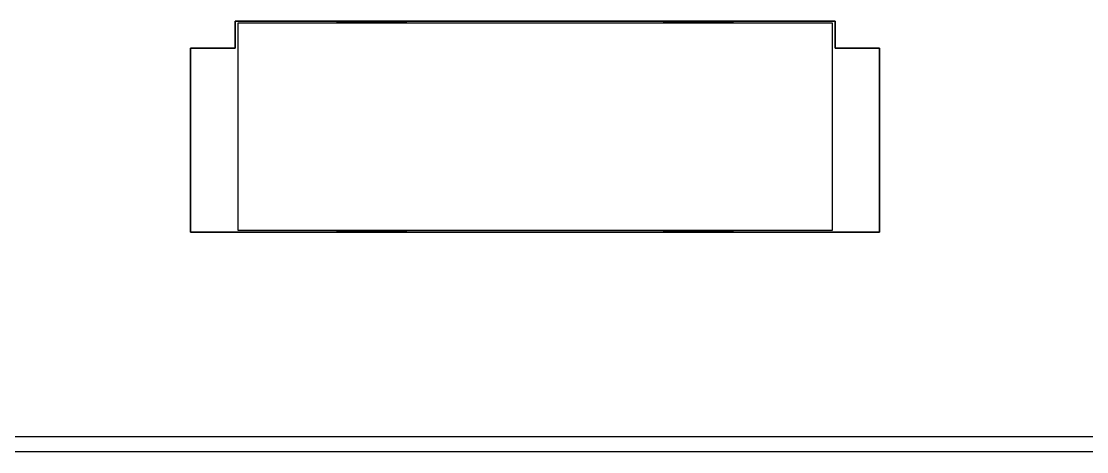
# Model space of a CAD drawing. Header units: inches. Extents: x 0 to 92454, y -34894 to 11.
# Drawn here: x 3.659 to 5.072, y 1.295 to 1.866 of the extents above; entities that cross this region are included whole.
import ezdxf

# ---------------------------------------------------------------- set-up
doc = ezdxf.new("R2010")
doc.units = ezdxf.units.IN
doc.header["$MEASUREMENT"] = 0

# ---------------------------------------------------------------- blocks, each defined once
blk = doc.blocks.new('2023_07_21_11_46_31_0481')
at = {"color": 7}
for p, q in [((100.15, 47.4, 152), (120.35, 47.4, 152)), ((100.15, 46.5, 152), (100.15, 47.4, 152)), ((120.35, 47.4, 150.8), (100.15, 47.4, 150.8)), ((100.15, 47.4, 150.8), (100.15, 46.5, 150.8)), ((105.542, 47.4, 151.004), (103.958, 47.4, 151.004)), ((103.958, 47.4, 151.596), (105.542, 47.4, 151.596)), ((116.542, 47.4, 151.004), (114.958, 47.4, 151.004)), ((114.958, 47.4, 151.596), (116.542, 47.4, 151.596)), ((120.35, 47.4, 152), (120.35, 46.5, 152)), ((120.35, 46.5, 150.8), (120.35, 47.4, 150.8)), ((100.25, 47.35, 151.8), (120.25, 47.35, 151.8)), ((100.25, 40.35, 151.8), (100.25, 47.35, 151.8)), ((100.25, 40.35, 150.8), (100.25, 47.35, 150.8)), ((100.25, 47.35, 150.8), (120.25, 47.35, 150.8)), ((103.958, 47.35, 151), (105.542, 47.35, 151)), ((105.542, 47.35, 151.6), (103.958, 47.35, 151.6)), ((114.958, 47.35, 151), (116.542, 47.35, 151)), ((116.542, 47.35, 151.6), (114.958, 47.35, 151.6)), ((120.25, 47.35, 151.8), (120.25, 40.35, 151.8)), ((120.25, 47.35, 150.8), (120.25, 40.35, 150.8)), ((98.65, 40.3, 152), (98.65, 46.5, 152)), ((98.65, 46.5, 152), (100.15, 46.5, 152)), ((100.15, 46.5, 150.8), (98.65, 46.5, 150.8)), ((98.65, 46.5, 150.8), (98.65, 40.3, 150.8)), ((120.35, 46.5, 152), (121.85, 46.5, 152)), ((121.85, 46.5, 150.8), (120.35, 46.5, 150.8)), ((121.85, 46.5, 152), (121.85, 40.3, 152)), ((121.85, 40.3, 150.8), (121.85, 46.5, 150.8)), ((121.85, 40.3, 152), (98.65, 40.3, 152)), ((98.65, 40.3, 150.8), (121.85, 40.3, 150.8)), ((120.25, 40.35, 151.8), (100.25, 40.35, 151.8)), ((120.25, 40.35, 150.8), (100.25, 40.35, 150.8)), ((105.542, 40.35, 151), (103.958, 40.35, 151)), ((103.958, 40.35, 151.6), (105.542, 40.35, 151.6)), ((103.958, 40.3, 151.004), (105.542, 40.3, 151.004)), ((105.542, 40.3, 151.596), (103.958, 40.3, 151.596)), ((116.542, 40.35, 151), (114.958, 40.35, 151)), ((114.958, 40.35, 151.6), (116.542, 40.35, 151.6)), ((114.958, 40.3, 151.004), (116.542, 40.3, 151.004)), ((116.542, 40.3, 151.596), (114.958, 40.3, 151.596)), ((168.5, 33.4, 142), (53, 33.4, 142)), ((169.641, 33.4, 152), (54.168, 33.4, 152)), ((170, 32.9, 152), (45.2, 32.9, 152)), ((168.5, 32.9, 142), (50.533, 32.9, 142))]:
    blk.add_line(p, q, dxfattribs=at)
at = {"color": 7, "extrusion": (0, -1, 0)}
for p, q in [((120.35, 47.4, 150.8), (100.15, 47.4, 150.8)), ((100.15, 47.4, 152), (120.35, 47.4, 152)), ((100.15, 47.4, 152), (100.15, 47.4, 150.8)), ((103.958, 47.4, 151.596), (105.542, 47.4, 151.596)), ((105.542, 47.4, 151.004), (103.958, 47.4, 151.004)), ((114.958, 47.4, 151.596), (116.542, 47.4, 151.596)), ((116.542, 47.4, 151.004), (114.958, 47.4, 151.004)), ((120.35, 47.4, 152), (120.35, 47.4, 150.8)), ((100.15, 46.5, 150.8), (98.65, 46.5, 150.8)), ((98.65, 46.5, 152), (100.15, 46.5, 152)), ((98.65, 46.5, 152), (98.65, 46.5, 150.8)), ((100.15, 46.5, 152), (100.15, 46.5, 150.8)), ((121.85, 46.5, 150.8), (120.35, 46.5, 150.8)), ((120.35, 46.5, 152), (121.85, 46.5, 152)), ((120.35, 46.5, 152), (120.35, 46.5, 150.8)), ((121.85, 46.5, 152), (121.85, 46.5, 150.8)), ((120.25, 40.35, 151.8), (100.25, 40.35, 151.8)), ((100.25, 40.35, 150.8), (100.25, 40.35, 151.8)), ((120.25, 40.35, 150.8), (100.25, 40.35, 150.8)), ((105.542, 40.35, 151), (103.958, 40.35, 151)), ((103.958, 40.35, 151.6), (105.542, 40.35, 151.6)), ((116.542, 40.35, 151), (114.958, 40.35, 151)), ((114.958, 40.35, 151.6), (116.542, 40.35, 151.6)), ((120.25, 40.35, 150.8), (120.25, 40.35, 151.8)), ((168.5, 33.4, 142), (53, 33.4, 142)), ((169.641, 33.4, 152), (54.168, 33.4, 152))]:
    blk.add_line(p, q, dxfattribs=at)
at = {"color": 7, "extrusion": (1, 0, 0)}
for p, q in [((100.15, 47.4, 150.8), (100.15, 46.5, 150.8)), ((100.15, 47.4, 152), (100.15, 47.4, 150.8)), ((100.15, 46.5, 152), (100.15, 47.4, 152)), ((120.25, 47.35, 151.8), (120.25, 40.35, 151.8)), ((120.25, 47.35, 150.8), (120.25, 40.35, 150.8)), ((120.25, 47.35, 150.8), (120.25, 47.35, 151.8)), ((98.65, 46.5, 150.8), (98.65, 40.3, 150.8)), ((98.65, 46.5, 152), (98.65, 46.5, 150.8)), ((98.65, 40.3, 152), (98.65, 46.5, 152)), ((100.15, 46.5, 152), (100.15, 46.5, 150.8)), ((98.65, 40.3, 152), (98.65, 40.3, 150.8)), ((120.25, 40.35, 150.8), (120.25, 40.35, 151.8))]:
    blk.add_line(p, q, dxfattribs=at)
at = {"color": 7, "extrusion": (-1, 0, 0)}
for p, q in [((120.35, 46.5, 150.8), (120.35, 47.4, 150.8)), ((120.35, 47.4, 152), (120.35, 46.5, 152)), ((120.35, 47.4, 152), (120.35, 47.4, 150.8)), ((100.25, 40.35, 151.8), (100.25, 47.35, 151.8)), ((100.25, 47.35, 150.8), (100.25, 47.35, 151.8)), ((100.25, 40.35, 150.8), (100.25, 47.35, 150.8)), ((120.35, 46.5, 152), (120.35, 46.5, 150.8)), ((121.85, 40.3, 150.8), (121.85, 46.5, 150.8)), ((121.85, 46.5, 152), (121.85, 40.3, 152)), ((121.85, 46.5, 152), (121.85, 46.5, 150.8)), ((100.25, 40.35, 150.8), (100.25, 40.35, 151.8)), ((121.85, 40.3, 152), (121.85, 40.3, 150.8))]:
    blk.add_line(p, q, dxfattribs=at)
at = {"color": 7, "extrusion": (0, 1, 0)}
for p, q in [((100.25, 47.35, 151.8), (120.25, 47.35, 151.8)), ((100.25, 47.35, 150.8), (120.25, 47.35, 150.8)), ((100.25, 47.35, 150.8), (100.25, 47.35, 151.8)), ((103.958, 47.35, 151), (105.542, 47.35, 151)), ((105.542, 47.35, 151.6), (103.958, 47.35, 151.6)), ((114.958, 47.35, 151), (116.542, 47.35, 151)), ((116.542, 47.35, 151.6), (114.958, 47.35, 151.6)), ((120.25, 47.35, 150.8), (120.25, 47.35, 151.8)), ((98.65, 40.3, 150.8), (121.85, 40.3, 150.8)), ((98.65, 40.3, 152), (98.65, 40.3, 150.8)), ((121.85, 40.3, 152), (98.65, 40.3, 152)), ((105.542, 40.3, 151.596), (103.958, 40.3, 151.596)), ((103.958, 40.3, 151.004), (105.542, 40.3, 151.004)), ((116.542, 40.3, 151.596), (114.958, 40.3, 151.596)), ((114.958, 40.3, 151.004), (116.542, 40.3, 151.004)), ((121.85, 40.3, 152), (121.85, 40.3, 150.8)), ((170, 32.9, 152), (45.2, 32.9, 152)), ((168.5, 32.9, 142), (50.533, 32.9, 142))]:
    blk.add_line(p, q, dxfattribs=at)
at = {"color": 7, "extrusion": (1, 0, 0)}
for centre, start, end in [((47.35, 151.3, 103.958), 270, 279.5969), ((47.35, 151.3, 103.958), 80.4031, 90), ((47.35, 151.3, 103.958), 270, 279.5969), ((47.35, 151.3, 103.958), 80.4031, 90), ((47.35, 151.3, 105.542), 270, 279.5969), ((47.35, 151.3, 105.542), 80.4031, 90), ((47.35, 151.3, 105.542), 80.4031, 90), ((47.35, 151.3, 105.542), 270, 279.5969), ((47.35, 151.3, 114.958), 270, 279.5969), ((47.35, 151.3, 114.958), 80.4031, 90), ((47.35, 151.3, 114.958), 270, 279.5969), ((47.35, 151.3, 114.958), 80.4031, 90), ((47.35, 151.3, 116.542), 270, 279.5969), ((47.35, 151.3, 116.542), 80.4031, 90), ((47.35, 151.3, 116.542), 80.4031, 90), ((47.35, 151.3, 116.542), 270, 279.5969)]:
    blk.add_arc(centre, 0.3, start, end, dxfattribs=at)
at = {"color": 7, "extrusion": (0, -1, 0)}
for centre, start, end in [((103.958, 151.408, -47.35), 195.3505, 270), ((103.958, 151.192, -47.35), 90, 164.6495), ((105.542, 151.192, -47.35), 15.3505, 90), ((105.542, 151.408, -47.35), 270, 344.6495), ((114.958, 151.408, -47.35), 195.3505, 270), ((114.958, 151.192, -47.35), 90, 164.6495), ((116.542, 151.192, -47.35), 15.3505, 90), ((116.542, 151.408, -47.35), 270, 344.6495), ((103.958, 151.408, -40.35), 195.3505, 270), ((103.958, 151.192, -40.35), 90, 164.6495), ((105.542, 151.192, -40.35), 15.3505, 90), ((105.542, 151.408, -40.35), 270, 344.6495), ((114.958, 151.408, -40.35), 195.3505, 270), ((114.958, 151.192, -40.35), 90, 164.6495), ((116.542, 151.192, -40.35), 15.3505, 90), ((116.542, 151.408, -40.35), 270, 344.6495)]:
    blk.add_arc(centre, 0.408, start, end, dxfattribs=at)
at = {"color": 7, "extrusion": (0, 1, 0)}
for centre, start, end in [((-103.958, 151.192, 47.35), 15.3505, 90), ((-103.958, 151.408, 47.35), 270, 344.6495), ((-105.542, 151.408, 47.35), 195.3505, 270), ((-105.542, 151.192, 47.35), 90, 164.6495), ((-114.958, 151.192, 47.35), 15.3505, 90), ((-114.958, 151.408, 47.35), 270, 344.6495), ((-116.542, 151.408, 47.35), 195.3505, 270), ((-116.542, 151.192, 47.35), 90, 164.6495), ((-103.958, 151.192, 40.35), 15.3505, 90), ((-103.958, 151.408, 40.35), 270, 344.6495), ((-105.542, 151.408, 40.35), 195.3505, 270), ((-105.542, 151.192, 40.35), 90, 164.6495), ((-114.958, 151.192, 40.35), 15.3505, 90), ((-114.958, 151.408, 40.35), 270, 344.6495), ((-116.542, 151.408, 40.35), 195.3505, 270), ((-116.542, 151.192, 40.35), 90, 164.6495)]:
    blk.add_arc(centre, 0.408, start, end, dxfattribs=at)
at = {"color": 7, "extrusion": (-1, 0, 0)}
for centre, start, end in [((-40.35, 151.3, -103.958), 270, 279.5917), ((-40.35, 151.3, -103.958), 80.4083, 90), ((-40.35, 151.3, -103.958), 80.4083, 90), ((-40.35, 151.3, -103.958), 270, 279.5917), ((-40.35, 151.3, -105.542), 270, 279.5917), ((-40.35, 151.3, -105.542), 80.4083, 90), ((-40.35, 151.3, -105.542), 270, 279.5917), ((-40.35, 151.3, -105.542), 80.4083, 90), ((-40.35, 151.3, -114.958), 270, 279.5917), ((-40.35, 151.3, -114.958), 80.4083, 90), ((-40.35, 151.3, -114.958), 80.4083, 90), ((-40.35, 151.3, -114.958), 270, 279.5917), ((-40.35, 151.3, -116.542), 270, 279.5917), ((-40.35, 151.3, -116.542), 80.4083, 90), ((-40.35, 151.3, -116.542), 270, 279.5917), ((-40.35, 151.3, -116.542), 80.4083, 90)]:
    blk.add_arc(centre, 0.3, start, end, dxfattribs=at)
at = {"color": 7}
for points, knots in [([(103.958, 47.4, 151.004), (103.918, 47.4, 151.004), (103.871, 47.4, 151.012), (103.795, 47.4, 151.036), (103.753, 47.4, 151.058), (103.689, 47.4, 151.105), (103.655, 47.4, 151.139), (103.621, 47.4, 151.187), (103.61, 47.4, 151.207), (103.591, 47.4, 151.247), (103.582, 47.4, 151.275), (103.582, 47.4, 151.3), (103.582, 47.4, 151.325), (103.591, 47.4, 151.353), (103.61, 47.4, 151.393), (103.621, 47.4, 151.413), (103.655, 47.4, 151.461), (103.689, 47.4, 151.495), (103.753, 47.4, 151.542), (103.795, 47.4, 151.564), (103.871, 47.4, 151.588), (103.918, 47.4, 151.596), (103.958, 47.4, 151.596)], [-0.04898331, -0.04898331, -0.04898331, -0.04898331, -0.03703615, -0.03703615, -0.02506072, -0.02506072, -0.01319316, -0.01319316, -0.00745533, -0.00745533, 0, 0, 0, 0.00745533, 0.00745533, 0.01319316, 0.01319316, 0.02506072, 0.02506072, 0.03703615, 0.03703615, 0.04898331, 0.04898331, 0.04898331, 0.04898331]), ([(103.958, 47.4, 151.004), (103.918, 47.4, 151.004), (103.871, 47.4, 151.012), (103.795, 47.4, 151.036), (103.753, 47.4, 151.058), (103.689, 47.4, 151.105), (103.655, 47.4, 151.139), (103.621, 47.4, 151.187), (103.61, 47.4, 151.207), (103.591, 47.4, 151.247), (103.582, 47.4, 151.275), (103.582, 47.4, 151.3), (103.582, 47.4, 151.325), (103.591, 47.4, 151.353), (103.61, 47.4, 151.393), (103.621, 47.4, 151.413), (103.655, 47.4, 151.461), (103.689, 47.4, 151.495), (103.753, 47.4, 151.542), (103.795, 47.4, 151.564), (103.871, 47.4, 151.588), (103.918, 47.4, 151.596), (103.958, 47.4, 151.596)], [-0.04898331, -0.04898331, -0.04898331, -0.04898331, -0.03703615, -0.03703615, -0.02506072, -0.02506072, -0.01319316, -0.01319316, -0.00745533, -0.00745533, 0, 0, 0, 0.00745533, 0.00745533, 0.01319316, 0.01319316, 0.02506072, 0.02506072, 0.03703615, 0.03703615, 0.04898331, 0.04898331, 0.04898331, 0.04898331]), ([(105.542, 47.4, 151.596), (105.582, 47.4, 151.596), (105.629, 47.4, 151.588), (105.705, 47.4, 151.564), (105.747, 47.4, 151.542), (105.811, 47.4, 151.495), (105.845, 47.4, 151.461), (105.879, 47.4, 151.413), (105.89, 47.4, 151.393), (105.909, 47.4, 151.353), (105.918, 47.4, 151.325), (105.918, 47.4, 151.275), (105.909, 47.4, 151.247), (105.89, 47.4, 151.207), (105.879, 47.4, 151.187), (105.845, 47.4, 151.139), (105.811, 47.4, 151.105), (105.747, 47.4, 151.058), (105.705, 47.4, 151.036), (105.629, 47.4, 151.012), (105.582, 47.4, 151.004), (105.542, 47.4, 151.004)], [-0.14694993, -0.14694993, -0.14694993, -0.14694993, -0.13500277, -0.13500277, -0.12302734, -0.12302734, -0.11115978, -0.11115978, -0.10542195, -0.10542195, -0.09796662, -0.09796662, -0.09051129, -0.09051129, -0.08477346, -0.08477346, -0.0729059, -0.0729059, -0.06093047, -0.06093047, -0.04898331, -0.04898331, -0.04898331, -0.04898331]), ([(105.542, 47.4, 151.596), (105.582, 47.4, 151.596), (105.629, 47.4, 151.588), (105.705, 47.4, 151.564), (105.747, 47.4, 151.542), (105.811, 47.4, 151.495), (105.845, 47.4, 151.461), (105.879, 47.4, 151.413), (105.89, 47.4, 151.393), (105.909, 47.4, 151.353), (105.918, 47.4, 151.325), (105.918, 47.4, 151.275), (105.909, 47.4, 151.247), (105.89, 47.4, 151.207), (105.879, 47.4, 151.187), (105.845, 47.4, 151.139), (105.811, 47.4, 151.105), (105.747, 47.4, 151.058), (105.705, 47.4, 151.036), (105.629, 47.4, 151.012), (105.582, 47.4, 151.004), (105.542, 47.4, 151.004)], [-0.14694993, -0.14694993, -0.14694993, -0.14694993, -0.13500277, -0.13500277, -0.12302734, -0.12302734, -0.11115978, -0.11115978, -0.10542195, -0.10542195, -0.09796662, -0.09796662, -0.09051129, -0.09051129, -0.08477346, -0.08477346, -0.0729059, -0.0729059, -0.06093047, -0.06093047, -0.04898331, -0.04898331, -0.04898331, -0.04898331]), ([(114.958, 47.4, 151.004), (114.918, 47.4, 151.004), (114.871, 47.4, 151.012), (114.795, 47.4, 151.036), (114.753, 47.4, 151.058), (114.689, 47.4, 151.105), (114.655, 47.4, 151.139), (114.621, 47.4, 151.187), (114.61, 47.4, 151.207), (114.591, 47.4, 151.247), (114.582, 47.4, 151.275), (114.582, 47.4, 151.3), (114.582, 47.4, 151.325), (114.591, 47.4, 151.353), (114.61, 47.4, 151.393), (114.621, 47.4, 151.413), (114.655, 47.4, 151.461), (114.689, 47.4, 151.495), (114.753, 47.4, 151.542), (114.795, 47.4, 151.564), (114.871, 47.4, 151.588), (114.918, 47.4, 151.596), (114.958, 47.4, 151.596)], [-0.04898331, -0.04898331, -0.04898331, -0.04898331, -0.03703615, -0.03703615, -0.02506072, -0.02506072, -0.01319316, -0.01319316, -0.00745533, -0.00745533, 0, 0, 0, 0.00745533, 0.00745533, 0.01319316, 0.01319316, 0.02506072, 0.02506072, 0.03703615, 0.03703615, 0.04898331, 0.04898331, 0.04898331, 0.04898331]), ([(114.958, 47.4, 151.004), (114.918, 47.4, 151.004), (114.871, 47.4, 151.012), (114.795, 47.4, 151.036), (114.753, 47.4, 151.058), (114.689, 47.4, 151.105), (114.655, 47.4, 151.139), (114.621, 47.4, 151.187), (114.61, 47.4, 151.207), (114.591, 47.4, 151.247), (114.582, 47.4, 151.275), (114.582, 47.4, 151.3), (114.582, 47.4, 151.325), (114.591, 47.4, 151.353), (114.61, 47.4, 151.393), (114.621, 47.4, 151.413), (114.655, 47.4, 151.461), (114.689, 47.4, 151.495), (114.753, 47.4, 151.542), (114.795, 47.4, 151.564), (114.871, 47.4, 151.588), (114.918, 47.4, 151.596), (114.958, 47.4, 151.596)], [-0.04898331, -0.04898331, -0.04898331, -0.04898331, -0.03703615, -0.03703615, -0.02506072, -0.02506072, -0.01319316, -0.01319316, -0.00745533, -0.00745533, 0, 0, 0, 0.00745533, 0.00745533, 0.01319316, 0.01319316, 0.02506072, 0.02506072, 0.03703615, 0.03703615, 0.04898331, 0.04898331, 0.04898331, 0.04898331]), ([(116.542, 47.4, 151.596), (116.582, 47.4, 151.596), (116.629, 47.4, 151.588), (116.705, 47.4, 151.564), (116.747, 47.4, 151.542), (116.811, 47.4, 151.495), (116.845, 47.4, 151.461), (116.879, 47.4, 151.413), (116.89, 47.4, 151.393), (116.909, 47.4, 151.353), (116.918, 47.4, 151.325), (116.918, 47.4, 151.275), (116.909, 47.4, 151.247), (116.89, 47.4, 151.207), (116.879, 47.4, 151.187), (116.845, 47.4, 151.139), (116.811, 47.4, 151.105), (116.747, 47.4, 151.058), (116.705, 47.4, 151.036), (116.629, 47.4, 151.012), (116.582, 47.4, 151.004), (116.542, 47.4, 151.004)], [-0.14694993, -0.14694993, -0.14694993, -0.14694993, -0.13500277, -0.13500277, -0.12302734, -0.12302734, -0.11115978, -0.11115978, -0.10542195, -0.10542195, -0.09796662, -0.09796662, -0.09051129, -0.09051129, -0.08477346, -0.08477346, -0.0729059, -0.0729059, -0.06093047, -0.06093047, -0.04898331, -0.04898331, -0.04898331, -0.04898331]), ([(116.542, 47.4, 151.596), (116.582, 47.4, 151.596), (116.629, 47.4, 151.588), (116.705, 47.4, 151.564), (116.747, 47.4, 151.542), (116.811, 47.4, 151.495), (116.845, 47.4, 151.461), (116.879, 47.4, 151.413), (116.89, 47.4, 151.393), (116.909, 47.4, 151.353), (116.918, 47.4, 151.325), (116.918, 47.4, 151.275), (116.909, 47.4, 151.247), (116.89, 47.4, 151.207), (116.879, 47.4, 151.187), (116.845, 47.4, 151.139), (116.811, 47.4, 151.105), (116.747, 47.4, 151.058), (116.705, 47.4, 151.036), (116.629, 47.4, 151.012), (116.582, 47.4, 151.004), (116.542, 47.4, 151.004)], [-0.14694993, -0.14694993, -0.14694993, -0.14694993, -0.13500277, -0.13500277, -0.12302734, -0.12302734, -0.11115978, -0.11115978, -0.10542195, -0.10542195, -0.09796662, -0.09796662, -0.09051129, -0.09051129, -0.08477346, -0.08477346, -0.0729059, -0.0729059, -0.06093047, -0.06093047, -0.04898331, -0.04898331, -0.04898331, -0.04898331]), ([(103.958, 40.3, 151.596), (103.918, 40.3, 151.596), (103.871, 40.3, 151.588), (103.795, 40.3, 151.564), (103.753, 40.3, 151.542), (103.689, 40.3, 151.495), (103.655, 40.3, 151.461), (103.621, 40.3, 151.413), (103.61, 40.3, 151.393), (103.591, 40.3, 151.353), (103.582, 40.3, 151.325), (103.582, 40.3, 151.275), (103.591, 40.3, 151.247), (103.61, 40.3, 151.207), (103.621, 40.3, 151.187), (103.655, 40.3, 151.139), (103.689, 40.3, 151.105), (103.753, 40.3, 151.058), (103.795, 40.3, 151.036), (103.871, 40.3, 151.012), (103.918, 40.3, 151.004), (103.958, 40.3, 151.004)], [-0.14695277, -0.14695277, -0.14695277, -0.14695277, -0.13500487, -0.13500487, -0.12302872, -0.12302872, -0.11116051, -0.11116051, -0.1054226, -0.1054226, -0.09796852, -0.09796852, -0.09051444, -0.09051444, -0.08477652, -0.08477652, -0.07290832, -0.07290832, -0.06093216, -0.06093216, -0.04898426, -0.04898426, -0.04898426, -0.04898426]), ([(103.958, 40.3, 151.596), (103.918, 40.3, 151.596), (103.871, 40.3, 151.588), (103.795, 40.3, 151.564), (103.753, 40.3, 151.542), (103.689, 40.3, 151.495), (103.655, 40.3, 151.461), (103.621, 40.3, 151.413), (103.61, 40.3, 151.393), (103.591, 40.3, 151.353), (103.582, 40.3, 151.325), (103.582, 40.3, 151.275), (103.591, 40.3, 151.247), (103.61, 40.3, 151.207), (103.621, 40.3, 151.187), (103.655, 40.3, 151.139), (103.689, 40.3, 151.105), (103.753, 40.3, 151.058), (103.795, 40.3, 151.036), (103.871, 40.3, 151.012), (103.918, 40.3, 151.004), (103.958, 40.3, 151.004)], [-0.14695277, -0.14695277, -0.14695277, -0.14695277, -0.13500487, -0.13500487, -0.12302872, -0.12302872, -0.11116051, -0.11116051, -0.1054226, -0.1054226, -0.09796852, -0.09796852, -0.09051444, -0.09051444, -0.08477652, -0.08477652, -0.07290832, -0.07290832, -0.06093216, -0.06093216, -0.04898426, -0.04898426, -0.04898426, -0.04898426]), ([(105.542, 40.3, 151.004), (105.582, 40.3, 151.004), (105.629, 40.3, 151.012), (105.705, 40.3, 151.036), (105.747, 40.3, 151.058), (105.811, 40.3, 151.105), (105.845, 40.3, 151.139), (105.879, 40.3, 151.187), (105.89, 40.3, 151.207), (105.909, 40.3, 151.247), (105.918, 40.3, 151.275), (105.918, 40.3, 151.3), (105.918, 40.3, 151.325), (105.909, 40.3, 151.353), (105.89, 40.3, 151.393), (105.879, 40.3, 151.413), (105.845, 40.3, 151.461), (105.811, 40.3, 151.495), (105.747, 40.3, 151.542), (105.705, 40.3, 151.564), (105.629, 40.3, 151.588), (105.582, 40.3, 151.596), (105.542, 40.3, 151.596)], [-0.04898426, -0.04898426, -0.04898426, -0.04898426, -0.03703636, -0.03703636, -0.0250602, -0.0250602, -0.013192, -0.013192, -0.00745408, -0.00745408, 0, 0, 0, 0.00745408, 0.00745408, 0.013192, 0.013192, 0.0250602, 0.0250602, 0.03703636, 0.03703636, 0.04898426, 0.04898426, 0.04898426, 0.04898426]), ([(105.542, 40.3, 151.004), (105.582, 40.3, 151.004), (105.629, 40.3, 151.012), (105.705, 40.3, 151.036), (105.747, 40.3, 151.058), (105.811, 40.3, 151.105), (105.845, 40.3, 151.139), (105.879, 40.3, 151.187), (105.89, 40.3, 151.207), (105.909, 40.3, 151.247), (105.918, 40.3, 151.275), (105.918, 40.3, 151.3), (105.918, 40.3, 151.325), (105.909, 40.3, 151.353), (105.89, 40.3, 151.393), (105.879, 40.3, 151.413), (105.845, 40.3, 151.461), (105.811, 40.3, 151.495), (105.747, 40.3, 151.542), (105.705, 40.3, 151.564), (105.629, 40.3, 151.588), (105.582, 40.3, 151.596), (105.542, 40.3, 151.596)], [-0.04898426, -0.04898426, -0.04898426, -0.04898426, -0.03703636, -0.03703636, -0.0250602, -0.0250602, -0.013192, -0.013192, -0.00745408, -0.00745408, 0, 0, 0, 0.00745408, 0.00745408, 0.013192, 0.013192, 0.0250602, 0.0250602, 0.03703636, 0.03703636, 0.04898426, 0.04898426, 0.04898426, 0.04898426]), ([(114.958, 40.3, 151.596), (114.918, 40.3, 151.596), (114.871, 40.3, 151.588), (114.795, 40.3, 151.564), (114.753, 40.3, 151.542), (114.689, 40.3, 151.495), (114.655, 40.3, 151.461), (114.621, 40.3, 151.413), (114.61, 40.3, 151.393), (114.591, 40.3, 151.353), (114.582, 40.3, 151.325), (114.582, 40.3, 151.275), (114.591, 40.3, 151.247), (114.61, 40.3, 151.207), (114.621, 40.3, 151.187), (114.655, 40.3, 151.139), (114.689, 40.3, 151.105), (114.753, 40.3, 151.058), (114.795, 40.3, 151.036), (114.871, 40.3, 151.012), (114.918, 40.3, 151.004), (114.958, 40.3, 151.004)], [-0.14695277, -0.14695277, -0.14695277, -0.14695277, -0.13500487, -0.13500487, -0.12302872, -0.12302872, -0.11116051, -0.11116051, -0.1054226, -0.1054226, -0.09796852, -0.09796852, -0.09051444, -0.09051444, -0.08477652, -0.08477652, -0.07290832, -0.07290832, -0.06093216, -0.06093216, -0.04898426, -0.04898426, -0.04898426, -0.04898426]), ([(114.958, 40.3, 151.596), (114.918, 40.3, 151.596), (114.871, 40.3, 151.588), (114.795, 40.3, 151.564), (114.753, 40.3, 151.542), (114.689, 40.3, 151.495), (114.655, 40.3, 151.461), (114.621, 40.3, 151.413), (114.61, 40.3, 151.393), (114.591, 40.3, 151.353), (114.582, 40.3, 151.325), (114.582, 40.3, 151.275), (114.591, 40.3, 151.247), (114.61, 40.3, 151.207), (114.621, 40.3, 151.187), (114.655, 40.3, 151.139), (114.689, 40.3, 151.105), (114.753, 40.3, 151.058), (114.795, 40.3, 151.036), (114.871, 40.3, 151.012), (114.918, 40.3, 151.004), (114.958, 40.3, 151.004)], [-0.14695277, -0.14695277, -0.14695277, -0.14695277, -0.13500487, -0.13500487, -0.12302872, -0.12302872, -0.11116051, -0.11116051, -0.1054226, -0.1054226, -0.09796852, -0.09796852, -0.09051444, -0.09051444, -0.08477652, -0.08477652, -0.07290832, -0.07290832, -0.06093216, -0.06093216, -0.04898426, -0.04898426, -0.04898426, -0.04898426]), ([(116.542, 40.3, 151.004), (116.582, 40.3, 151.004), (116.629, 40.3, 151.012), (116.705, 40.3, 151.036), (116.747, 40.3, 151.058), (116.811, 40.3, 151.105), (116.845, 40.3, 151.139), (116.879, 40.3, 151.187), (116.89, 40.3, 151.207), (116.909, 40.3, 151.247), (116.918, 40.3, 151.275), (116.918, 40.3, 151.3), (116.918, 40.3, 151.325), (116.909, 40.3, 151.353), (116.89, 40.3, 151.393), (116.879, 40.3, 151.413), (116.845, 40.3, 151.461), (116.811, 40.3, 151.495), (116.747, 40.3, 151.542), (116.705, 40.3, 151.564), (116.629, 40.3, 151.588), (116.582, 40.3, 151.596), (116.542, 40.3, 151.596)], [-0.04898426, -0.04898426, -0.04898426, -0.04898426, -0.03703636, -0.03703636, -0.0250602, -0.0250602, -0.013192, -0.013192, -0.00745408, -0.00745408, 0, 0, 0, 0.00745408, 0.00745408, 0.013192, 0.013192, 0.0250602, 0.0250602, 0.03703636, 0.03703636, 0.04898426, 0.04898426, 0.04898426, 0.04898426]), ([(116.542, 40.3, 151.004), (116.582, 40.3, 151.004), (116.629, 40.3, 151.012), (116.705, 40.3, 151.036), (116.747, 40.3, 151.058), (116.811, 40.3, 151.105), (116.845, 40.3, 151.139), (116.879, 40.3, 151.187), (116.89, 40.3, 151.207), (116.909, 40.3, 151.247), (116.918, 40.3, 151.275), (116.918, 40.3, 151.3), (116.918, 40.3, 151.325), (116.909, 40.3, 151.353), (116.89, 40.3, 151.393), (116.879, 40.3, 151.413), (116.845, 40.3, 151.461), (116.811, 40.3, 151.495), (116.747, 40.3, 151.542), (116.705, 40.3, 151.564), (116.629, 40.3, 151.588), (116.582, 40.3, 151.596), (116.542, 40.3, 151.596)], [-0.04898426, -0.04898426, -0.04898426, -0.04898426, -0.03703636, -0.03703636, -0.0250602, -0.0250602, -0.013192, -0.013192, -0.00745408, -0.00745408, 0, 0, 0, 0.00745408, 0.00745408, 0.013192, 0.013192, 0.0250602, 0.0250602, 0.03703636, 0.03703636, 0.04898426, 0.04898426, 0.04898426, 0.04898426])]:
    blk.add_open_spline(points, degree=3, knots=knots, dxfattribs=at)

msp = doc.modelspace()

# ---------------------------------------------------------------- block references
at = {"xscale": 0.03937007874015748, "yscale": 0.03937007874015748, "zscale": 0.03937007874015748}
msp.add_blockref('2023_07_21_11_46_31_0481', (0, 0), dxfattribs=at)
msp.add_blockref('2023_07_21_11_46_31_0481', (0, 0), dxfattribs=at)

doc.saveas('drawing.dxf')
